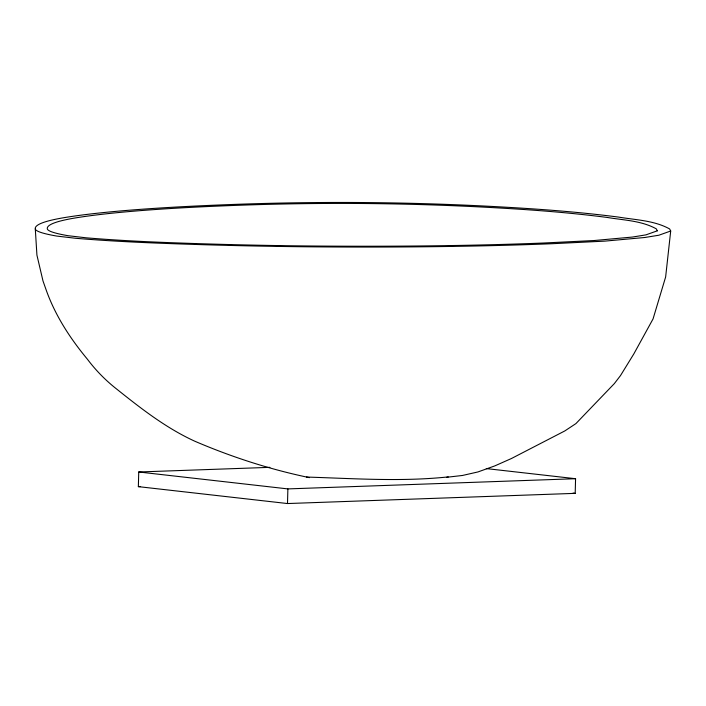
<?xml version="1.0" encoding="UTF-8"?>
<svg xmlns="http://www.w3.org/2000/svg" width="706" height="706" viewBox="0 0 706 706"><rect width="100%" height="100%" fill="white"/><g stroke="black" fill="none" stroke-linecap="round" stroke-linejoin="round"><path stroke-width="1.06" d="M486.31 468.59L575.575 478.712L575.196 493.353L287.501 503.546L138.358 486.637L138.738 471.987L269.913 467.346M287.501 503.546L287.88 488.905L138.738 471.987M309.51 477.653C270.204 469.508 231.63 457.029 194.75 441.197C166.192 428.127 141.297 408.748 116.914 389.253C105.829 380.605 95.892 370.5 87.438 359.257C69.903 338.103 54.918 315.07 45.819 288.975L42.987 280.935L36.924 255.104L35.3 229A401.211 30.958 1.4 0 1 65.014 217.501A544.741 42.033 1.4 0 1 220.237 204.952C314.823 201.051 409.621 201.695 504.137 207.105C542.402 209.258 580.641 212.162 618.65 217.104C635.718 219.972 654.18 220.387 669.623 228.938L670.7 231.003L665.634 276.981L653.059 318.909L633.82 353.927L620.503 375.574L614.335 383.605L575.911 423.6L564.756 430.969L511.462 458.503L494.791 465.907L477.927 471.952L462.483 475.465L446.801 477.265M670.7 231.003L658.848 235.23L644.755 237.498L604.715 241.134L552.216 243.711A544.741 42.033 1.4 0 1 316.553 246.871A401.211 30.958 1.4 0 1 155.567 243.04A190.744 14.72 1.4 0 1 75.683 238.284L56.921 236.095A190.744 14.72 1.4 0 1 35.3 229M448.257 476.903C401.185 481.898 353.653 478.5 306.466 477.053M138.358 486.637L140.556 486.558M287.88 488.905L575.575 478.712M573.016 493.106L575.196 493.353M657.321 230.818L645.946 234.869L632.408 237.057L593.975 240.543L543.576 243.014A522.952 40.348 1.4 0 1 317.338 246.05A385.167 29.723 1.4 0 1 162.795 242.37A183.119 14.129 1.4 0 1 86.097 237.807L68.094 235.707A183.119 14.129 1.4 0 1 47.337 228.894A385.167 29.723 1.4 0 1 75.86 217.854A522.952 40.348 1.4 0 1 224.87 205.808C315.679 202.066 406.682 202.684 497.421 207.882C534.151 209.947 570.863 212.727 607.345 217.466C623.733 220.228 641.454 220.625 656.289 228.841L657.321 230.818"/></g></svg>
